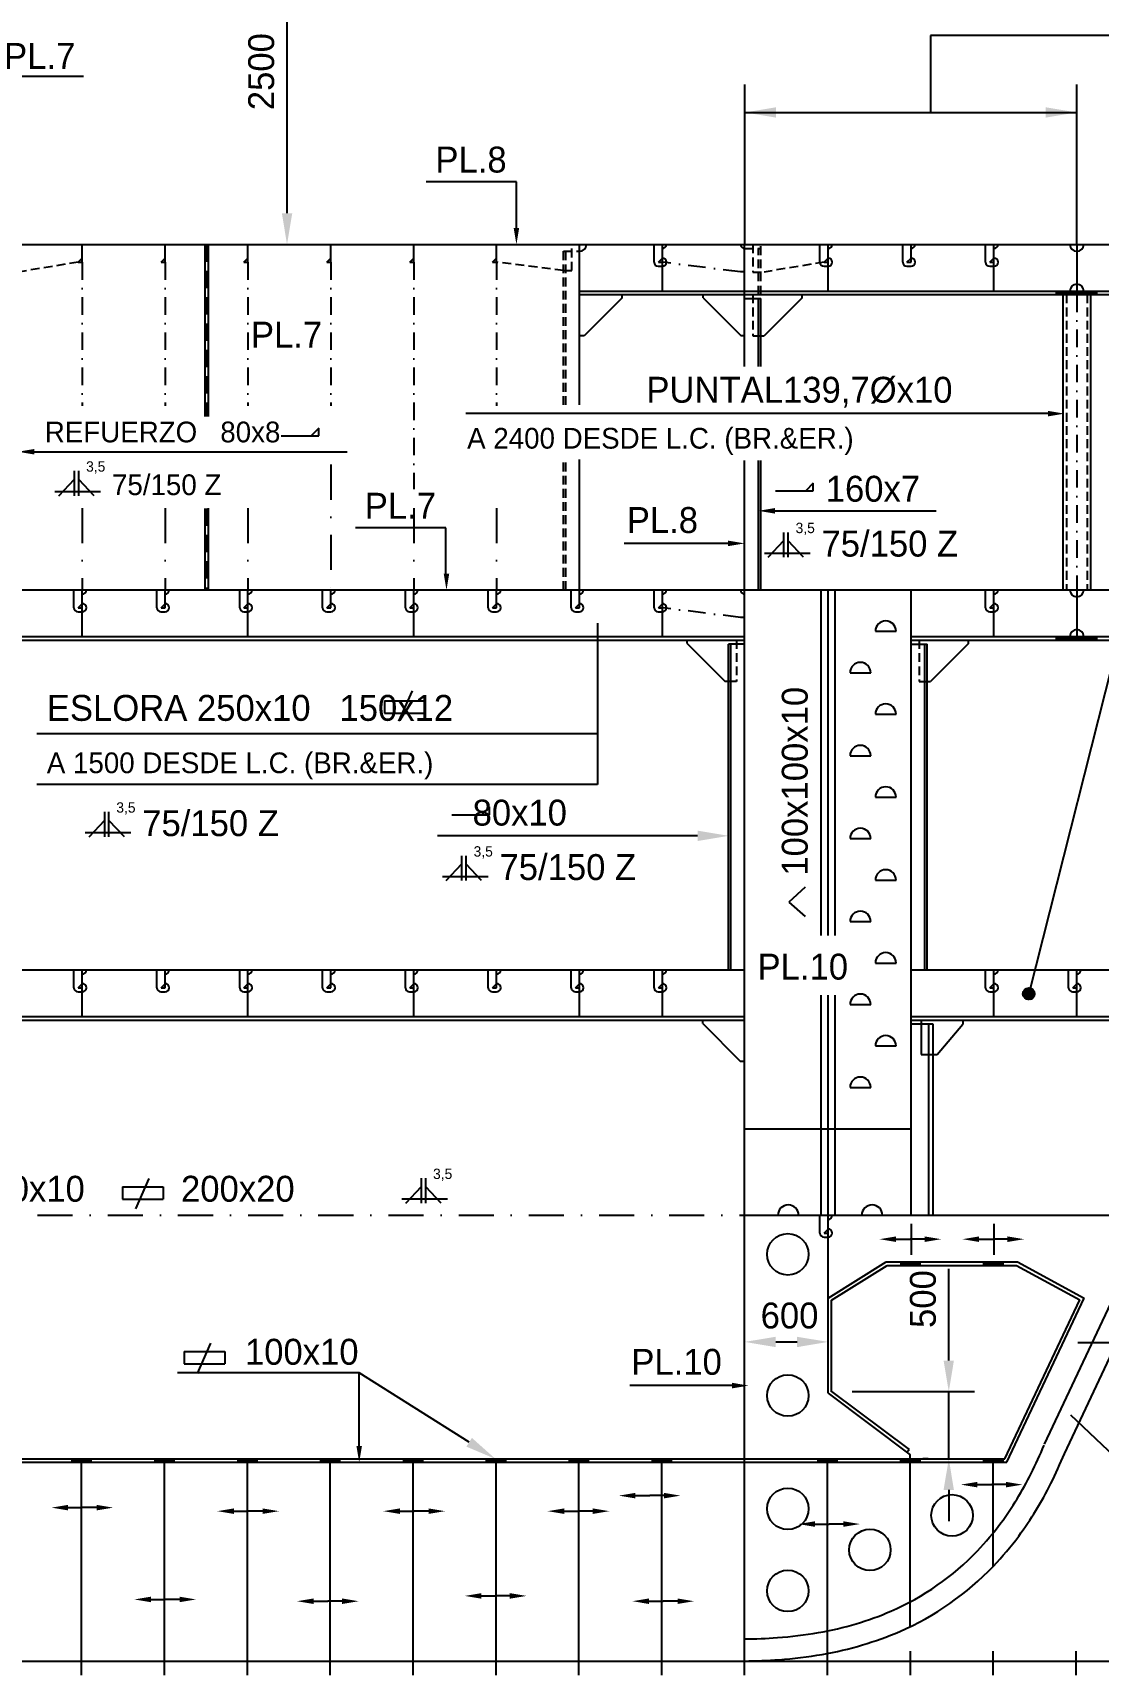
# Model space of a CAD drawing. Extents: x 14736 to 103911, y 8343 to 39843.
# Drawn here: x 68359 to 76071, y 19316 to 31199 of the extents above; entities that cross this region are included whole.
import ezdxf
from ezdxf.enums import TextEntityAlignment as Align

# ---------------------------------------------------------------- set-up
doc = ezdxf.new("R2010")
doc.units = 0
doc.header["$LTSCALE"] = 20
doc.header["$MEASUREMENT"] = 0
for name, pattern in [('RAYITAS2', [4.7625, 3.175, -1.5875]), ('TRAZO_Y_PUNTO', [25.4, 12.7, -6.35, 0, -6.35]), ('TRAZO_Y_PUNTO2', [12.7, 6.35, -3.175, 0, -3.175]), ('TRAZOS2', [9.525, 6.35, -3.175])]:
    doc.linetypes.add(name, pattern=pattern)
doc.layers.get('0').update_dxf_attribs({"linetype": 'CONTINUOUS'})
doc.layers.get('DEFPOINTS').update_dxf_attribs({"linetype": 'CONTINUOUS'})
doc.layers.add('BORDE', color=7, linetype='CONTINUOUS')
doc.layers.add('TRAZAS', color=7, linetype='CONTINUOUS')
doc.styles.get("Standard").update_dxf_attribs({"font": 'Gothic.TTF'})
doc.dimstyles.new('CN', dxfattribs={"dimscale": 75, "dimtxt": 2.5, "dimasz": 3, "dimexe": 2.5, "dimexo": 2, "dimgap": 0.018, "dimtad": 1, "dimdec": 4, "dimlfac": 75, "dimzin": 12, "dimdsep": 46, "dimtxsty": 'Standard', "dimcen": 0.018, "dimclrd": 1, "dimclre": 1, "dimclrt": 3, "dimadec": 0, "dimazin": 0, "dimtfac": 0.2, "dimtdec": 4, "dimtmove": 2, "dimatfit": 3, "dimfxl": 0, "dimtolj": 1, "dimtzin": 12, "dimarcsym": 0})

# ---------------------------------------------------------------- blocks, each defined once
blk = doc.blocks.new('*D2')
at = {"color": 1, "linetype": 'ByBlock'}
for p, q in [((67662, 32168), (70387, 32168)), ((70199, 29893), (70199, 31943)), ((68262, 29668), (70387, 29668))]:
    blk.add_line(p, q, dxfattribs=at)
for points in [[(70162, 31943), (70237, 31943), (70199, 32168)], [(70162, 29893), (70237, 29893), (70199, 29668)]]:
    blk.add_solid(points, dxfattribs=at)
at = {"layer": 'DEFPOINTS', "color": 0, "linetype": 'ByBlock'}
for p in [(67512, 32168), (70199, 32168), (68112, 29668)]:
    blk.add_point(p, dxfattribs=at)
at = {"color": 3, "linetype": 'ByBlock'}
blk.add_text('2500', height=187.5, rotation=90, dxfattribs=at).set_placement((70012, 30918), align=Align.MIDDLE_CENTER)
blk = doc.blocks.new('*D18')
at = {"color": 1, "linetype": 'ByBlock'}
for p, q in [((73512, 21877), (73512, 21914)), ((74116, 21877), (74116, 21914)), ((73737, 21727), (73891, 21727))]:
    blk.add_line(p, q, dxfattribs=at)
for points in [[(73737, 21764), (73737, 21689), (73512, 21727)], [(73891, 21764), (73891, 21689), (74116, 21727)]]:
    blk.add_solid(points, dxfattribs=at)
at = {"layer": 'DEFPOINTS', "color": 0, "linetype": 'ByBlock'}
for p in [(73512, 21727), (74116, 21727), (74116, 21727)]:
    blk.add_point(p, dxfattribs=at)
at = {"color": 3, "linetype": 'ByBlock'}
blk.add_text('600', height=187.5, dxfattribs=at).set_placement((73837, 21918), align=Align.MIDDLE_CENTER)
blk = doc.blocks.new('*D19')
at = {"color": 1, "linetype": 'ByBlock'}
for p, q in [((74990, 21817), (74990, 22255)), ((74990, 21592), (74990, 21817)), ((74291, 21367), (75177, 21367)), ((74990, 20881), (74990, 21367)), ((74840, 20881), (74802, 20881)), ((74990, 20656), (74990, 20431))]:
    blk.add_line(p, q, dxfattribs=at)
for points in [[(74952, 21592), (75027, 21592), (74990, 21367)], [(74952, 20656), (75027, 20656), (74990, 20881)]]:
    blk.add_solid(points, dxfattribs=at)
at = {"layer": 'DEFPOINTS', "color": 0, "linetype": 'ByBlock'}
for p in [(74141, 21367), (74990, 21367), (74990, 20881)]:
    blk.add_point(p, dxfattribs=at)
at = {"color": 3, "linetype": 'ByBlock'}
blk.add_text('500', height=187.5, rotation=90, dxfattribs=at).set_placement((74802, 22037), align=Align.MIDDLE_CENTER)
blk = doc.blocks.new('*X23')
at = {"color": 0}
for p, q in [((75527, 24241), (75574, 24288)), ((75527, 24245), (75570, 24288)), ((75527, 24250), (75565, 24288)), ((75528, 24237), (75578, 24287)), ((75528, 24255), (75560, 24287)), ((75529, 24233), (75582, 24286)), ((75530, 24230), (75585, 24285)), ((75530, 24261), (75554, 24285)), ((75531, 24227), (75588, 24284)), ((75533, 24224), (75591, 24282)), ((75535, 24221), (75594, 24280)), ((75535, 24272), (75543, 24280)), ((75537, 24219), (75596, 24278)), ((75539, 24217), (75599, 24276)), ((75541, 24214), (75601, 24274)), ((75543, 24212), (75603, 24272)), ((75546, 24210), (75605, 24269)), ((75549, 24209), (75606, 24266)), ((75552, 24207), (75608, 24263)), ((75555, 24206), (75609, 24260)), ((75559, 24205), (75610, 24256)), ((75562, 24204), (75611, 24253)), ((75566, 24204), (75611, 24249)), ((75571, 24204), (75611, 24244)), ((75576, 24204), (75611, 24239)), ((75582, 24206), (75609, 24233)), ((75590, 24209), (75606, 24226))]:
    blk.add_line(p, q, dxfattribs=at)

msp = doc.modelspace()

# ---------------------------------------------------------------- linework, layer by layer
at = {"color": 1}
for p, q in [((83006.9282307, 31180.5071779), (74856.7869556, 31180.5071779)), ((74856.7869556, 31180.5071779), (74856.7869556, 30622.8189823)), ((67926.2883868, 30886.226746), (68724.7780576, 30886.226746)), ((73514.3035539, 29668.0864731), (73514.3035539, 30826.1035265)), ((75916.4605231, 29668.0864731), (75916.4605231, 30826.1035265)), ((73514.3035539, 30622.8189823), (75916.4605231, 30622.8189823)), ((71859.7561699, 30121.9671615), (71206.6082586, 30121.9671615)), ((71859.7561699, 29786.9607643), (71859.7561699, 30121.9671615)), ((72856.4605231, 29539.6047845), (72856.4605231, 29668.0864731)), ((74056.4605231, 29539.6047845), (74056.4605231, 29668.0864731)), ((74656.4605231, 29539.6047845), (74656.4605231, 29668.0864731)), ((75256.4605231, 29539.6047845), (75256.4605231, 29668.0864731)), ((72886.4605231, 29509.6047845), (72916.4605231, 29509.6047845)), ((74086.4605231, 29509.6047845), (74116.4605231, 29509.6047845)), ((74686.4605231, 29509.6047845), (74716.4605231, 29509.6047845)), ((75286.4605231, 29509.6047845), (75316.4605231, 29509.6047845)), ((75816.4605231, 29305.5864731), (75816.4605231, 27168.0864731)), ((76016.4605231, 29305.5864731), (76016.4605231, 27168.0864731)), ((75707.1712705, 28443.5211719), (71494.4584252, 28443.5211719)), ((68370.2771886, 28167.6644125), (70634.3692051, 28167.6644125)), ((73730.7342722, 27740.1599412), (74898.0091434, 27740.1599412)), ((71348.3845664, 27617.1436622), (70695.2366551, 27617.1436622)), ((71348.3845664, 27282.137265), (71348.3845664, 27617.1436622)), ((73392.1284013, 27504.5406993), (72638.8892916, 27504.5406993)), ((68656.4605231, 27039.6047845), (68656.4605231, 27168.0864731)), ((69256.4605231, 27039.6047845), (69256.4605231, 27168.0864731)), ((69856.4605231, 27039.6047845), (69856.4605231, 27168.0864731)), ((70456.4605231, 27039.6047845), (70456.4605231, 27168.0864731)), ((71056.4605231, 27039.6047845), (71056.4605231, 27168.0864731)), ((71656.4605231, 27039.6047845), (71656.4605231, 27168.0864731)), ((72256.4605231, 27039.6047845), (72256.4605231, 27168.0864731)), ((72856.4605231, 27039.6047845), (72856.4605231, 27168.0864731)), ((75256.4605231, 27039.6047845), (75256.4605231, 27168.0864731)), ((68686.4605231, 27009.6047845), (68716.4605231, 27009.6047845)), ((69286.4605231, 27009.6047845), (69316.4605231, 27009.6047845)), ((69886.4605231, 27009.6047845), (69916.4605231, 27009.6047845)), ((70486.4605231, 27009.6047845), (70516.4605231, 27009.6047845)), ((71086.4605231, 27009.6047845), (71116.4605231, 27009.6047845)), ((71686.4605231, 27009.6047845), (71716.4605231, 27009.6047845)), ((72286.4605231, 27009.6047845), (72316.4605231, 27009.6047845)), ((72886.4605231, 27009.6047845), (72916.4605231, 27009.6047845)), ((75286.4605231, 27009.6047845), (75316.4605231, 27009.6047845)), ((76271.8956803, 27019.5994159), (75569.0545514, 24245.9889035)), ((72446.8434553, 26928.5401885), (72446.8434553, 25760.3502393)), ((72446.8434553, 26127.719294), (68386.7737769, 26127.719294)), ((72446.8434553, 25760.3502393), (68386.7737769, 25760.3502393)), ((73171.1284013, 25388.5183851), (71287.9949564, 25388.5183851)), ((68656.4605231, 24289.6047845), (68656.4605231, 24418.0864731)), ((69256.4605231, 24289.6047845), (69256.4605231, 24418.0864731)), ((69856.4605231, 24289.6047845), (69856.4605231, 24418.0864731)), ((70456.4605231, 24289.6047845), (70456.4605231, 24418.0864731)), ((71056.4605231, 24289.6047845), (71056.4605231, 24418.0864731)), ((71656.4605231, 24289.6047845), (71656.4605231, 24418.0864731)), ((72256.4605231, 24289.6047845), (72256.4605231, 24418.0864731)), ((72856.4605231, 24289.6047845), (72856.4605231, 24418.0864731)), ((75256.4605231, 24289.6047845), (75256.4605231, 24418.0864731)), ((75856.4605231, 24289.6047845), (75856.4605231, 24418.0864731)), ((68686.4605231, 24259.6047845), (68716.4605231, 24259.6047845)), ((69286.4605231, 24259.6047845), (69316.4605231, 24259.6047845)), ((69886.4605231, 24259.6047845), (69916.4605231, 24259.6047845)), ((70486.4605231, 24259.6047845), (70516.4605231, 24259.6047845)), ((71086.4605231, 24259.6047845), (71116.4605231, 24259.6047845)), ((71686.4605231, 24259.6047845), (71716.4605231, 24259.6047845)), ((72286.4605231, 24259.6047845), (72316.4605231, 24259.6047845)), ((72886.4605231, 24259.6047845), (72916.4605231, 24259.6047845)), ((75286.4605231, 24259.6047845), (75316.4605231, 24259.6047845)), ((75886.4605231, 24259.6047845), (75916.4605231, 24259.6047845)), ((74056.4605231, 22514.6047845), (74056.4605231, 22643.0864731)), ((74086.4605231, 22484.6047845), (74116.4605231, 22484.6047845)), ((74608.1454868, 22470.1401887), (74711.2970578, 22470.1401887)), ((74814.4486289, 22470.1401887), (74711.2970578, 22470.1401887)), ((75208.1454868, 22470.1401887), (75311.2970578, 22470.1401887)), ((75414.4486289, 22470.1401887), (75311.2970578, 22470.1401887)), ((75923.3624422, 21721.6676147), (79637.6354084, 21721.6676147)), ((70721.5772903, 21504.1137922), (69406.3213847, 21504.1137922)), ((70721.5772903, 21504.1137922), (70496.5772903, 21504.1137922)), ((70721.5772903, 20974.0570899), (70721.5772903, 21504.1137922)), ((71517.5262204, 21000.8337863), (70721.5772903, 21504.1137922)), ((73421.514601, 21410.826804), (72681.3646343, 21410.826804)), ((75870.8213352, 21200.0748532), (76323.6721399, 20770.523121)), ((75197.3494579, 20694.160886), (75300.501029, 20694.160886)), ((75403.6526, 20694.160886), (75300.501029, 20694.160886)), ((72721.3248929, 20614.7103682), (72824.4764639, 20614.7103682)), ((72927.628035, 20614.7103682), (72824.4764639, 20614.7103682)), ((68613.8006605, 20527.8173121), (68716.9522316, 20527.8173121)), ((68820.1038026, 20527.8173121), (68716.9522316, 20527.8173121)), ((69815.5250095, 20502.2649898), (69918.6765806, 20502.2649898)), ((70021.8281516, 20502.2649898), (69918.6765806, 20502.2649898)), ((71017.2497563, 20502.2649898), (71120.4013273, 20502.2649898)), ((71223.5528984, 20502.2649898), (71120.4013273, 20502.2649898)), ((72206.1897445, 20502.2649898), (72309.3413155, 20502.2649898)), ((72412.4928866, 20502.2649898), (72309.3413155, 20502.2649898)), ((74020.4805236, 20409.0402276), (74123.6320946, 20409.0402276)), ((74226.7836657, 20409.0402276), (74123.6320946, 20409.0402276)), ((69214.662835, 19863.4554803), (69317.8144061, 19863.4554803)), ((69420.9659771, 19863.4554803), (69317.8144061, 19863.4554803)), ((70390.8188601, 19850.6791982), (70493.9704312, 19850.6791982)), ((70597.1220022, 19850.6791982), (70493.9704312, 19850.6791982)), ((71605.32757, 19889.0078026), (71708.479141, 19889.0078026)), ((71811.6307121, 19889.0078026), (71708.479141, 19889.0078026)), ((72819.8366775, 19850.6791982), (72922.9882486, 19850.6791982)), ((73026.1398196, 19850.6791982), (72922.9882486, 19850.6791982))]:
    msp.add_line(p, q, dxfattribs=at)
at = {"color": 7}
for p, q in [((49311.2407593, 29668.0864731), (79412.1284013, 29668.0864731)), ((68716.4605231, 29539.6047845), (68716.4605231, 29668.0864731)), ((69316.4605231, 29539.6047845), (69316.4605231, 29668.0864731)), ((69916.4605231, 29539.6047845), (69916.4605231, 29668.0864731)), ((70516.4605231, 29539.6047845), (70516.4605231, 29668.0864731)), ((71116.4605231, 29539.6047845), (71116.4605231, 29668.0864731)), ((71716.4605231, 29539.6047845), (71716.4605231, 29668.0864731)), ((72316.4605231, 28506.0625533), (72316.4605231, 29668.0864731)), ((72916.4605231, 29330.5864731), (72916.4605231, 29668.0864731)), ((73512.1284013, 28784.0134348), (73512.1284013, 29668.0864731)), ((74116.4605231, 29330.5864731), (74116.4605231, 29668.0864731)), ((74716.4605231, 29539.6047845), (74716.4605231, 29668.0864731)), ((75316.4605231, 29330.5864731), (75316.4605231, 29668.0864731)), ((75916.4605231, 29668.0864731), (75916.4605231, 29318.5074869)), ((68687.2740563, 29539.6047845), (68716.4605231, 29567.3651569)), ((68687.2740563, 29539.6047845), (68716.4605231, 29539.6047845)), ((69287.2740563, 29539.6047845), (69316.4605231, 29567.3651569)), ((69287.2740563, 29539.6047845), (69316.4605231, 29539.6047845)), ((69887.2740563, 29539.6047845), (69916.4605231, 29567.3651569)), ((69887.2740563, 29539.6047845), (69916.4605231, 29539.6047845)), ((70487.2740563, 29539.6047845), (70516.4605231, 29567.3651569)), ((70487.2740563, 29539.6047845), (70516.4605231, 29539.6047845)), ((71087.2740563, 29539.6047845), (71116.4605231, 29567.3651569)), ((71087.2740563, 29539.6047845), (71116.4605231, 29539.6047845)), ((71687.2740563, 29539.6047845), (71716.4605231, 29567.3651569)), ((71687.2740563, 29539.6047845), (71716.4605231, 29539.6047845)), ((72887.2740563, 29539.6047845), (72916.4605231, 29567.3651569)), ((72887.2740563, 29539.6047845), (72916.4605231, 29539.6047845)), ((74087.2740563, 29539.6047845), (74116.4605231, 29567.3651569)), ((74087.2740563, 29539.6047845), (74116.4605231, 29539.6047845)), ((74687.2740563, 29539.6047845), (74716.4605231, 29567.3651569)), ((74687.2740563, 29539.6047845), (74716.4605231, 29539.6047845)), ((75287.2740563, 29539.6047845), (75316.4605231, 29567.3651569)), ((75287.2740563, 29539.6047845), (75316.4605231, 29539.6047845)), ((75762.4035466, 29318.5074869), (76067.2159803, 29318.5074869)), ((72316.4605231, 27168.0864731), (72316.4605231, 28110.7688587)), ((73512.1284013, 24418.0864731), (73512.1284013, 28104.9894597)), ((48912.1284013, 27168.0864731), (78775.3356529, 27168.0864731)), ((68716.4605231, 26830.5864731), (68716.4605231, 27168.0864731)), ((69316.4605231, 27039.6047845), (69316.4605231, 27168.0864731)), ((69916.4605231, 26830.5864731), (69916.4605231, 27168.0864731)), ((70516.4605231, 27039.6047845), (70516.4605231, 27168.0864731)), ((71116.4605231, 26830.5864731), (71116.4605231, 27168.0864731)), ((71716.4605231, 27039.6047845), (71716.4605231, 27168.0864731)), ((72316.4605231, 27039.6047845), (72316.4605231, 27168.0864731)), ((72916.4605231, 26830.5864731), (72916.4605231, 27168.0864731)), ((74716.4605231, 22643.0864731), (74716.4605231, 27168.0864731)), ((75316.4605231, 26830.5864731), (75316.4605231, 27168.0864731)), ((75916.4605231, 27168.0864731), (75916.4605231, 26818.5074869)), ((68687.2740563, 27039.6047845), (68716.4605231, 27067.3651569)), ((68687.2740563, 27039.6047845), (68716.4605231, 27039.6047845)), ((69287.2740563, 27039.6047845), (69316.4605231, 27067.3651569)), ((69287.2740563, 27039.6047845), (69316.4605231, 27039.6047845)), ((69887.2740563, 27039.6047845), (69916.4605231, 27067.3651569)), ((69887.2740563, 27039.6047845), (69916.4605231, 27039.6047845)), ((70487.2740563, 27039.6047845), (70516.4605231, 27067.3651569)), ((70487.2740563, 27039.6047845), (70516.4605231, 27039.6047845)), ((71087.2740563, 27039.6047845), (71116.4605231, 27067.3651569)), ((71087.2740563, 27039.6047845), (71116.4605231, 27039.6047845)), ((71687.2740563, 27039.6047845), (71716.4605231, 27067.3651569)), ((71687.2740563, 27039.6047845), (71716.4605231, 27039.6047845)), ((72287.2740563, 27039.6047845), (72316.4605231, 27067.3651569)), ((72287.2740563, 27039.6047845), (72316.4605231, 27039.6047845)), ((72887.2740563, 27039.6047845), (72916.4605231, 27067.3651569)), ((72887.2740563, 27039.6047845), (72916.4605231, 27039.6047845)), ((75287.2740563, 27039.6047845), (75316.4605231, 27067.3651569)), ((75287.2740563, 27039.6047845), (75316.4605231, 27039.6047845)), ((75762.4035466, 26818.5074869), (76067.2159803, 26818.5074869)), ((73512.1284013, 19418.0870998), (73512.1284013, 24973.9199406)), ((47712.1284013, 24418.0864731), (73512.1284013, 24418.0864731)), ((68716.4605231, 24080.5864731), (68716.4605231, 24418.0864731)), ((69316.4605231, 24289.6047845), (69316.4605231, 24418.0864731)), ((69916.4605231, 24080.5864731), (69916.4605231, 24418.0864731)), ((70516.4605231, 24289.6047845), (70516.4605231, 24418.0864731)), ((71116.4605231, 24080.5864731), (71116.4605231, 24418.0864731)), ((71716.4605231, 24289.6047845), (71716.4605231, 24418.0864731)), ((72316.4605231, 24080.5864731), (72316.4605231, 24418.0864731)), ((72916.4605231, 24080.5864731), (72916.4605231, 24418.0864731)), ((74716.4605231, 24418.0864731), (77478.1658415, 24418.0864731)), ((75316.4605231, 24080.5864731), (75316.4605231, 24418.0864731)), ((75916.4605231, 24080.5864731), (75916.4605231, 24418.0864731)), ((68687.2740563, 24289.6047845), (68716.4605231, 24317.3651569)), ((68687.2740563, 24289.6047845), (68716.4605231, 24289.6047845)), ((69287.2740563, 24289.6047845), (69316.4605231, 24317.3651569)), ((69287.2740563, 24289.6047845), (69316.4605231, 24289.6047845)), ((69887.2740563, 24289.6047845), (69916.4605231, 24317.3651569)), ((69887.2740563, 24289.6047845), (69916.4605231, 24289.6047845)), ((70487.2740563, 24289.6047845), (70516.4605231, 24317.3651569)), ((70487.2740563, 24289.6047845), (70516.4605231, 24289.6047845)), ((71087.2740563, 24289.6047845), (71116.4605231, 24317.3651569)), ((71087.2740563, 24289.6047845), (71116.4605231, 24289.6047845)), ((71687.2740563, 24289.6047845), (71716.4605231, 24317.3651569)), ((71687.2740563, 24289.6047845), (71716.4605231, 24289.6047845)), ((72287.2740563, 24289.6047845), (72316.4605231, 24317.3651569)), ((72287.2740563, 24289.6047845), (72316.4605231, 24289.6047845)), ((72887.2740563, 24289.6047845), (72916.4605231, 24317.3651569)), ((72887.2740563, 24289.6047845), (72916.4605231, 24289.6047845)), ((75287.2740563, 24289.6047845), (75316.4605231, 24317.3651569)), ((75287.2740563, 24289.6047845), (75316.4605231, 24289.6047845)), ((75887.2740563, 24289.6047845), (75916.4605231, 24317.3651569)), ((75887.2740563, 24289.6047845), (75916.4605231, 24289.6047845)), ((73512.1284013, 23268.4636385), (74716.4605231, 23268.4636385)), ((74116.4605231, 22043.0864731), (74116.4605231, 22643.0864731)), ((74716.4605231, 22580.7005779), (74716.4605231, 22356.5830557)), ((75316.4605231, 22580.7005779), (75316.4605231, 22356.5830557)), ((74087.2740563, 22514.6047845), (74116.4605231, 22542.3651569)), ((74087.2740563, 22514.6047845), (74116.4605231, 22514.6047845)), ((74637.1284013, 22293.5074869), (74787.1284013, 22293.5074869)), ((75237.1284013, 22293.5074869), (75387.1284013, 22293.5074869)), ((68712.1284013, 19468.0864731), (68712.1284013, 20868.0870998)), ((69312.1284013, 19468.0864731), (69312.1284013, 20868.0870998)), ((69912.1284013, 19468.0864731), (69912.1284013, 20868.0870998)), ((70512.1284013, 19468.0864731), (70512.1284013, 20868.0870998)), ((71112.1284013, 19468.0864731), (71112.1284013, 20868.0870998)), ((71712.1284013, 19468.0864731), (71712.1284013, 20868.0870998)), ((72312.1284013, 19468.0864731), (72312.1284013, 20868.0870998)), ((72912.1284013, 19468.0864731), (72912.1284013, 20868.0870998)), ((74037.5210733, 20868.0870998), (74187.5210733, 20868.0870998)), ((74112.5210733, 19474.8741503), (74112.5210733, 20868.0870998)), ((74636.2984013, 20868.0870998), (74786.2984013, 20868.0870998)), ((74711.2984013, 19667.7890142), (74711.2984013, 20868.0870998)), ((75237.1284013, 20868.0870998), (75387.1284013, 20868.0870998)), ((75312.1284013, 20104.7370998), (75312.1284013, 20868.0870998)), ((41877.009836, 19418.0864731), (73512.1284013, 19418.0864731))]:
    msp.add_line(p, q, dxfattribs=at)
at = {"color": 6, "linetype": 'Continuous'}
for p, q in [((69603.9605231, 29668.0864731), (69603.9605231, 28421.9920363)), ((69628.9605231, 29668.0864731), (69628.9605231, 28421.9920363)), ((72316.4605231, 29330.5864731), (78366.4605231, 29330.5864731)), ((72316.4605231, 29305.5864731), (78361.895738, 29305.5864731)), ((73512.1284013, 29275.5864731), (73628.1284013, 29275.5864731)), ((69603.9605231, 27757.648606), (69603.9605231, 27168.0864731)), ((69628.9605231, 27758.3624539), (69628.9605231, 27168.0864731)), ((68112.1284013, 26830.5864731), (73512.1284013, 26830.5864731)), ((68112.1284013, 26805.5864731), (73512.1284013, 26805.5864731)), ((73512.1284013, 26775.5864731), (73396.1284013, 26775.5864731)), ((74716.4605231, 26830.5864731), (77780.4581371, 26830.5864731)), ((74716.4605231, 26805.5864731), (77773.7555261, 26805.5864731)), ((74716.4605231, 26775.3575722), (74832.4605231, 26775.3575722)), ((68112.1284013, 24080.5864731), (73512.1284013, 24080.5864731)), ((68112.1284013, 24055.5864731), (73512.1284013, 24055.5864731)), ((74716.4605231, 24080.5864731), (76416.4605231, 24080.5864731)), ((74716.4605231, 24055.5864731), (76406.7630712, 24055.5864731)), ((74537.1284013, 22305.5864731), (75487.1284013, 22305.5864731)), ((74544.2886505, 22280.5864731), (75480.7827131, 22280.5864731))]:
    msp.add_line(p, q, dxfattribs=at)
at = {"color": 7, "linetype": 'TRAZOS2'}
for p, q in [((69616.4605231, 29668.0864731), (69616.4605231, 28421.9920363)), ((69616.4605231, 27758.00553), (69616.4605231, 27168.0864731))]:
    msp.add_line(p, q, dxfattribs=at)
at = {"color": 6, "linetype": 'RAYITAS2'}
for p, q in [((72200.4605231, 29618.125824), (72316.4605231, 29618.125824)), ((72200.4605231, 28506.8511661), (72200.4605231, 29618.125824)), ((72216.4605231, 28506.7423919), (72216.4605231, 29618.125824)), ((72260.1551835, 29479.0492381), (72260.1551835, 29668.0864731)), ((73512.1284013, 29638.0864731), (73628.1284013, 29638.0864731)), ((73570.9376409, 29668.0864731), (73570.9376409, 29468.0864731)), ((73612.1284013, 29305.5864731), (73612.1284013, 29638.0864731)), ((73628.1284013, 29305.5864731), (73628.1284013, 29668.0864731)), ((68688.1616983, 29539.6047845), (68252.4514986, 29468.0864731)), ((72200.4605231, 29479.0492381), (71716.4605231, 29539.6047845)), ((72200.4605231, 29479.0492381), (72260.1551835, 29479.0492381)), ((74088.1616983, 29539.6047845), (73652.4514986, 29468.0864731)), ((73570.9376409, 29468.0864731), (73652.4514986, 29468.0864731)), ((73571.3934581, 29305.5864731), (73571.3934581, 29005.4730984)), ((75841.4605231, 29305.5864731), (75841.4605231, 27168.0864731)), ((75991.4605231, 29305.5864731), (75991.4605231, 27168.0864731)), ((72200.4605231, 27168.0864731), (72200.4605231, 28112.9982073)), ((72216.4605231, 27168.0864731), (72216.4605231, 28112.6907109)), ((73452.8633445, 26805.5864731), (73452.8633445, 26505.4730984)), ((74775.7255799, 26805.3575722), (74775.7255799, 26505.2441974))]:
    msp.add_line(p, q, dxfattribs=at)
at = {"color": 1, "linetype": 'TRAZO_Y_PUNTO2'}
for p, q in [((68716.4605231, 29539.6047845), (68716.4605231, 28499.2114362)), ((69316.4605231, 29539.6047845), (69316.4605231, 28499.2114362)), ((69916.4605231, 29539.6047845), (69916.4605231, 28499.2114362)), ((70516.4605231, 29539.6047845), (70516.4605231, 28499.2114362)), ((71116.4605231, 29539.6047845), (71116.4605231, 27896.1222201)), ((71716.4605231, 29539.6047845), (71716.4605231, 28499.2114362))]:
    msp.add_line(p, q, dxfattribs=at)
at = {"color": 6}
for p, q in [((72260.1551835, 29479.0492381), (72260.1551835, 29479.0492381)), ((72624.7083699, 29280.4730984), (72349.7083699, 29005.4730984)), ((73211.6702227, 29280.8721344), (73211.6702227, 29305.8721344)), ((73211.6702227, 29280.8721344), (73486.6702227, 29005.8721344)), ((73612.1284013, 28784.0134348), (73612.1284013, 29275.5864731)), ((73628.1284013, 28784.0134348), (73628.1284013, 29275.5864731)), ((73928.1284013, 29280.4730984), (73653.1284013, 29005.4730984)), ((73928.1284013, 29280.4730984), (73928.1284013, 29305.4730984)), ((73612.1284013, 27168.0864731), (73612.1284013, 28104.9894597)), ((73628.1284013, 27168.0864731), (73628.1284013, 28104.9894597)), ((68546.9717807, 27849.9511647), (68660.7082256, 27970.4940114)), ((68660.7082256, 27849.9511647), (68660.7082256, 28028.74904)), ((68691.5292048, 27849.9511647), (68691.5292048, 28028.74904)), ((68802.8907926, 27849.9511647), (68691.5292048, 27967.9770342)), ((68518.4768003, 27879.5216444), (68849.1647013, 27879.5216444)), ((73796.8401639, 27405.0669542), (73796.8401639, 27583.8648294)), ((73827.6611431, 27405.0669542), (73827.6611431, 27583.8648294)), ((73683.103719, 27405.0669542), (73796.8401639, 27525.6098008)), ((73939.0227309, 27405.0669542), (73827.6611431, 27523.0928236)), ((73654.6087386, 27434.6374339), (73985.2966396, 27434.6374339)), ((74066.4605231, 24666.5719787), (74066.4605231, 27168.0864731)), ((74116.4605231, 24666.5719787), (74116.4605231, 27168.0864731)), ((74166.4605231, 24666.5719787), (74166.4605231, 27168.0864731)), ((73096.1284013, 26780.4730984), (73096.1284013, 26805.4730984)), ((73096.1284013, 26780.4730984), (73371.1284013, 26505.4730984)), ((73396.1284013, 24418.0864731), (73396.1284013, 26775.5864731)), ((73412.1284013, 24418.0864731), (73412.1284013, 26775.5864731)), ((74816.4605231, 24417.8575722), (74816.4605231, 26775.3575722)), ((74832.4605231, 24417.8575722), (74832.4605231, 26775.3575722)), ((75132.4605231, 26780.2441974), (74857.4605231, 26505.2441974)), ((75132.4605231, 26780.2441974), (75132.4605231, 26805.2441974)), ((68879.4376294, 25382.4677495), (68879.4376294, 25561.2656248)), ((68910.2586086, 25382.4677495), (68910.2586086, 25561.2656248)), ((68765.7011845, 25382.4677495), (68879.4376294, 25503.0105961)), ((69021.6201964, 25382.4677495), (68910.2586086, 25500.493619)), ((68737.2062041, 25412.0382292), (69067.8941051, 25412.0382292)), ((71465.7296274, 25064.768501), (71465.7296274, 25243.5663763)), ((71496.5506066, 25064.768501), (71496.5506066, 25243.5663763)), ((71323.498202, 25094.3389807), (71654.186103, 25094.3389807)), ((71351.9931824, 25064.768501), (71465.7296274, 25185.3113476)), ((71607.9121944, 25064.768501), (71496.5506066, 25182.7943704)), ((73396.1284013, 24418.0864731), (73396.1284013, 24973.9199406)), ((73412.1284013, 24418.0864731), (73412.1284013, 24973.9199406)), ((74066.4605231, 22643.0864731), (74066.4605231, 24235.9929993)), ((74116.4605231, 22643.0864731), (74116.4605231, 24235.9929993)), ((74166.4605231, 22643.0864731), (74166.4605231, 24235.9929993)), ((73208.1284013, 24030.4730984), (73208.1284013, 24055.4730984)), ((73208.1284013, 24030.4730984), (73483.1284013, 23755.4730984)), ((74876.4605231, 24026.2053624), (74716.4605231, 24026.2053624)), ((74789.4693824, 24056.2053624), (74789.4693824, 23806.3572204)), ((74846.4605231, 22643.7053624), (74846.4605231, 24026.2053624)), ((74876.4605231, 22643.7053624), (74876.4605231, 24026.2053624)), ((74906.4605231, 23806.3572204), (75091.0943975, 24026.2053624)), ((75091.0943975, 24056.2053624), (75091.0943975, 24026.2053624)), ((74789.4693824, 23806.3572204), (74906.4605231, 23806.3572204)), ((71058.6418878, 22731.817205), (71172.3783327, 22852.3600517)), ((71172.3783327, 22731.817205), (71172.3783327, 22910.6150803)), ((71203.1993119, 22731.817205), (71203.1993119, 22910.6150803)), ((71314.5608997, 22731.817205), (71203.1993119, 22849.8430745)), ((71030.1469074, 22761.3876847), (71360.8348083, 22761.3876847)), ((74116.4605231, 22043.0864731), (74537.1284013, 22305.5864731)), ((74141.4605231, 22029.2186152), (74544.2886505, 22280.5864731)), ((75480.7827131, 22280.5864731), (75938.2058821, 22032.3818613)), ((75487.1284013, 22305.5864731), (75970.896938, 22043.0864731)), ((74116.4605231, 21355.5870998), (74116.4605231, 22043.0864731)), ((74141.4605231, 21366.6083596), (74141.4605231, 22029.2186152)), ((74116.4605231, 21355.5870998), (74711.2984013, 20910.5870998)), ((74141.4605231, 21368.1060929), (74701.8662353, 20948.8648994)), ((68112.1284013, 20880.5870998), (73512.1284013, 20880.5870998)), ((68112.1284013, 20855.5870998), (73512.1284013, 20855.5870998)), ((73512.1284013, 20880.5870998), (75394.9042931, 20880.5870998)), ((73512.1284013, 20855.5870998), (75410.7534836, 20855.5870998)), ((73512.1284013, 19418.0864731), (79487.0892554, 19418.0864731))]:
    msp.add_line(p, q, dxfattribs=at)
at = {"color": 6, "linetype": 'TRAZO_Y_PUNTO2'}
for p, q in [((73481.5847954, 29468.8993938), (72916.4605231, 29539.6047845)), ((73418.5014318, 29468.8993938), (73418.5014318, 29468.8993938)), ((73512.1284013, 29468.8993938), (73481.5847954, 29468.8993938)), ((75916.4605231, 29305.5864731), (75916.4605231, 27168.0864731)), ((73481.5847954, 26968.8993938), (72916.4605231, 27039.6047845)), ((73418.5014318, 26968.8993938), (73418.5014318, 26968.8993938)), ((73512.1284013, 26968.8993938), (73481.5847954, 26968.8993938))]:
    msp.add_line(p, q, dxfattribs=at)
at = {"color": 3}
for p, q in [((72624.7083699, 29280.4730984), (72624.7083699, 29305.5864731)), ((72349.7083699, 29005.4730984), (72316.4605231, 29005.4730984)), ((74458.1265231, 26868.4636385), (74608.1265231, 26868.4636385)), ((74274.7935231, 26568.4636385), (74424.7935231, 26568.4636385)), ((71103.873016, 26437.6792959), (71006.5137108, 26218.0646134)), ((71103.873016, 26437.6792959), (71006.5137108, 26218.0646134)), ((70903.5907293, 26365.4011156), (70903.5907293, 26276.4431044)), ((70903.5907293, 26365.4011156), (70903.5907293, 26276.4431044)), ((70903.5907293, 26365.4011156), (71198.4508184, 26365.4011156)), ((70903.5907293, 26365.4011156), (71198.4508184, 26365.4011156)), ((70903.5907293, 26276.4431044), (71198.4508184, 26276.4431044)), ((70903.5907293, 26276.4431044), (71198.4508184, 26276.4431044)), ((71198.4508184, 26365.4011156), (71198.4508184, 26276.4431044)), ((71198.4508184, 26365.4011156), (71198.4508184, 26276.4431044)), ((74458.1265231, 26268.4636385), (74608.1265231, 26268.4636385)), ((74274.7935231, 25968.4636385), (74424.7935231, 25968.4636385)), ((74458.1265231, 25668.4636385), (74608.1265231, 25668.4636385)), ((74274.7935231, 25368.4636385), (74424.7935231, 25368.4636385)), ((74458.1265231, 25068.4636385), (74608.1265231, 25068.4636385)), ((74274.7935231, 24768.4636385), (74424.7935231, 24768.4636385)), ((74458.1265231, 24468.4636385), (74608.1265231, 24468.4636385)), ((74274.7935231, 24168.4636385), (74424.7935231, 24168.4636385)), ((74458.1265231, 23868.4636385), (74608.1265231, 23868.4636385)), ((74274.7935231, 23568.4636385), (74424.7935231, 23568.4636385)), ((69006.9983868, 22848.5159457), (69006.9983868, 22759.5579346)), ((69006.9983868, 22848.5159457), (69006.9983868, 22759.5579346)), ((69006.9983868, 22848.5159457), (69301.8584759, 22848.5159457)), ((69006.9983868, 22848.5159457), (69301.8584759, 22848.5159457)), ((69198.6263423, 22908.9222367), (69101.2670371, 22689.3075542)), ((69301.8584759, 22848.5159457), (69301.8584759, 22759.5579346)), ((69301.8584759, 22848.5159457), (69301.8584759, 22759.5579346)), ((69006.9983868, 22759.5579346), (69301.8584759, 22759.5579346)), ((69006.9983868, 22759.5579346), (69301.8584759, 22759.5579346)), ((69454.3723865, 21657.5079367), (69749.2324757, 21657.5079367)), ((69454.3723865, 21657.5079367), (69749.2324757, 21657.5079367)), ((69454.3723865, 21657.5079367), (69454.3723865, 21568.5499256)), ((69454.3723865, 21657.5079367), (69454.3723865, 21568.5499256)), ((69646.0003421, 21717.9142277), (69548.6410368, 21498.2995452)), ((69749.2324757, 21657.5079367), (69749.2324757, 21568.5499256)), ((69749.2324757, 21657.5079367), (69749.2324757, 21568.5499256)), ((69454.3723865, 21568.5499256), (69749.2324757, 21568.5499256)), ((69454.3723865, 21568.5499256), (69749.2324757, 21568.5499256)), ((74686.6799782, 20929.0042159), (74701.8662353, 20948.8648994)), ((74711.2984013, 20880.5870998), (74711.2984013, 20910.5870998))]:
    msp.add_line(p, q, dxfattribs=at)
at = {"color": 6, "linetype": 'TRAZO_Y_PUNTO'}
for p, q in [((73511.6702227, 29005.8721344), (73486.6702227, 29005.8721344)), ((73571.3934581, 29005.4730984), (73653.1284013, 29005.4730984)), ((73452.8633445, 26505.4730984), (73371.1284013, 26505.4730984)), ((74775.7255799, 26505.2441974), (74857.4605231, 26505.2441974)), ((73508.1284013, 23755.4730984), (73483.1284013, 23755.4730984))]:
    msp.add_line(p, q, dxfattribs=at)
at = {"color": 2}
for p, q in [((70155.9940431, 28283.3623221), (70428.3776589, 28283.3623221)), ((70428.3776589, 28339.5304707), (70374.6492053, 28283.3623221)), ((70428.3776589, 28283.3623221), (70428.3776589, 28339.5304707)), ((74008.1530455, 27941.0243022), (73954.4245919, 27884.8561537)), ((74008.1530455, 27884.8561537), (74008.1530455, 27941.0243022)), ((73735.7694297, 27884.8561537), (74008.1530455, 27884.8561537)), ((71664.1006374, 25597.4012549), (71610.3721838, 25541.2331064)), ((71664.1006374, 25541.2331064), (71664.1006374, 25597.4012549)), ((71391.7170216, 25541.2331064), (71664.1006374, 25541.2331064)), ((73950.385446, 25017.8754635), (73832.9799214, 24909.0261749)), ((73832.9799214, 24909.0261749), (73950.385446, 24805.8311464))]:
    msp.add_line(p, q, dxfattribs=at)
at = {"color": 1, "linetype": 'TRAZO_Y_PUNTO'}
for p, q in [((70516.4605231, 28074.5874078), (70516.4605231, 27168.0864731)), ((68716.4605231, 27760.734539), (68716.4605231, 27168.0864731)), ((69316.4605231, 27760.734539), (69316.4605231, 27168.0864731)), ((69916.4605231, 27760.734539), (69916.4605231, 27168.0864731)), ((71116.4605231, 27760.734539), (71116.4605231, 27168.0864731)), ((71716.4605231, 27760.734539), (71716.4605231, 27168.0864731))]:
    msp.add_line(p, q, dxfattribs=at)
at = {"color": 7, "linetype": 'TRAZO_Y_PUNTO'}
msp.add_line((63312.1284013, 22643.0864731), (73512.1284013, 22643.0864731), dxfattribs=at)
at = {"color": 7, "linetype": 'Continuous'}
for p, q in [((73512.1284013, 22643.0864731), (75316.4605231, 22643.0864731)), ((75316.4605231, 22643.0864731), (76640.9006057, 22643.0864731)), ((75316.4605231, 22643.0864731), (75916.4605231, 22643.0864731))]:
    msp.add_line(p, q, dxfattribs=at)
at = {"color": 1}
for centre, radius in [((75569.0545514, 24245.9889035), 42.2932974), ((73824.6160121, 22360.6222204), 150), ((73824.6160121, 21338.9401621), 150), ((73824.6160121, 20519.2187208), 150), ((75013.3724022, 20471.6988847), 150), ((74418.9942071, 20222.2184318), 150), ((73824.6160121, 19925.2178143), 150)]:
    msp.add_circle(centre, radius, dxfattribs=at)
at = {"color": 6}
for centre, radius, start, end in [((72316.4605231, 29668.0864731), 50, 270, 360), ((73512.1284013, 29668.0864731), 30, 180, 270), ((73512.1284013, 27168.0864731), 30, 180, 270)]:
    msp.add_arc(centre, radius, start, end, dxfattribs=at)
at = {"color": 1}
for centre, radius, start, end in [((72916.4605231, 29668.0864731), 30, 270, 0), ((74116.4605231, 29668.0864731), 30, 270, 0), ((74716.4605231, 29668.0864731), 30, 270, 0), ((75316.4605231, 29668.0864731), 30, 270, 0), ((72886.4605231, 29539.6047845), 30, 180, 270), ((72916.4605231, 29539.6047845), 30, 270, 90), ((74086.4605231, 29539.6047845), 30, 180, 270), ((74116.4605231, 29539.6047845), 30, 270, 90), ((74686.4605231, 29539.6047845), 30, 180, 270), ((74716.4605231, 29539.6047845), 30, 270, 90), ((75286.4605231, 29539.6047845), 30, 180, 270), ((75316.4605231, 29539.6047845), 30, 270, 90), ((68716.4605231, 27168.0864731), 30, 270, 0), ((69316.4605231, 27168.0864731), 30, 270, 0), ((69916.4605231, 27168.0864731), 30, 270, 0), ((70516.4605231, 27168.0864731), 30, 270, 0), ((71116.4605231, 27168.0864731), 30, 270, 0), ((71716.4605231, 27168.0864731), 30, 270, 0), ((72316.4605231, 27168.0864731), 30, 270, 0), ((72916.4605231, 27168.0864731), 30, 270, 0), ((75316.4605231, 27168.0864731), 30, 270, 0), ((68686.4605231, 27039.6047845), 30, 180, 270), ((68716.4605231, 27039.6047845), 30, 270, 90), ((69286.4605231, 27039.6047845), 30, 180, 270), ((69316.4605231, 27039.6047845), 30, 270, 90), ((69886.4605231, 27039.6047845), 30, 180, 270), ((69916.4605231, 27039.6047845), 30, 270, 90), ((70486.4605231, 27039.6047845), 30, 180, 270), ((70516.4605231, 27039.6047845), 30, 270, 90), ((71086.4605231, 27039.6047845), 30, 180, 270), ((71116.4605231, 27039.6047845), 30, 270, 90), ((71686.4605231, 27039.6047845), 30, 180, 270), ((71716.4605231, 27039.6047845), 30, 270, 90), ((72286.4605231, 27039.6047845), 30, 180, 270), ((72316.4605231, 27039.6047845), 30, 270, 90), ((72886.4605231, 27039.6047845), 30, 180, 270), ((72916.4605231, 27039.6047845), 30, 270, 90), ((75286.4605231, 27039.6047845), 30, 180, 270), ((75316.4605231, 27039.6047845), 30, 270, 90), ((68716.4605231, 24418.0864731), 30, 270, 0), ((69316.4605231, 24418.0864731), 30, 270, 0), ((69916.4605231, 24418.0864731), 30, 270, 0), ((70516.4605231, 24418.0864731), 30, 270, 0), ((71116.4605231, 24418.0864731), 30, 270, 0), ((71716.4605231, 24418.0864731), 30, 270, 0), ((72316.4605231, 24418.0864731), 30, 270, 0), ((72916.4605231, 24418.0864731), 30, 270, 0), ((75316.4605231, 24418.0864731), 30, 270, 0), ((75916.4605231, 24418.0864731), 30, 270, 0), ((68686.4605231, 24289.6047845), 30, 180, 270), ((68716.4605231, 24289.6047845), 30, 270, 90), ((69286.4605231, 24289.6047845), 30, 180, 270), ((69316.4605231, 24289.6047845), 30, 270, 90), ((69886.4605231, 24289.6047845), 30, 180, 270), ((69916.4605231, 24289.6047845), 30, 270, 90), ((70486.4605231, 24289.6047845), 30, 180, 270), ((70516.4605231, 24289.6047845), 30, 270, 90), ((71086.4605231, 24289.6047845), 30, 180, 270), ((71116.4605231, 24289.6047845), 30, 270, 90), ((71686.4605231, 24289.6047845), 30, 180, 270), ((71716.4605231, 24289.6047845), 30, 270, 90), ((72286.4605231, 24289.6047845), 30, 180, 270), ((72316.4605231, 24289.6047845), 30, 270, 90), ((72886.4605231, 24289.6047845), 30, 180, 270), ((72916.4605231, 24289.6047845), 30, 270, 90), ((75286.4605231, 24289.6047845), 30, 180, 270), ((75316.4605231, 24289.6047845), 30, 270, 90), ((75886.4605231, 24289.6047845), 30, 180, 270), ((75916.4605231, 24289.6047845), 30, 270, 90), ((73827.6487975, 22643.0864731), 75, 0, 180), ((74434.718237, 22643.0864731), 75, 0, 180), ((74116.4605231, 22643.0864731), 30, 270, 0), ((74086.4605231, 22514.6047845), 30, 180, 270), ((74116.4605231, 22514.6047845), 30, 270, 90)]:
    msp.add_arc(centre, radius, start, end, dxfattribs=at)
at = {"color": 3}
for centre, radius, start, end in [((75916.4605231, 29668.0864731), 50, 180, 0), ((75916.4605231, 29330.5864731), 50, 0, 180), ((75916.4605231, 27168.0864731), 50, 180, 0), ((74533.1265231, 26868.4636385), 75, 0, 180), ((75916.4605231, 26830.5864731), 50, 0, 180), ((74349.7935231, 26568.4636385), 75, 0, 180), ((74533.1265231, 26268.4636385), 75, 0, 180), ((74349.7935231, 25968.4636385), 75, 0, 180), ((74533.1265231, 25668.4636385), 75, 0, 180), ((74349.7935231, 25368.4636385), 75, 0, 180), ((74533.1265231, 25068.4636385), 75, 0, 180), ((74349.7935231, 24768.4636385), 75, 0, 180), ((74533.1265231, 24468.4636385), 75, 0, 180), ((74349.7935231, 24168.4636385), 75, 0, 180), ((74533.1265231, 23868.4636385), 75, 0, 180), ((74349.7935231, 23568.4636385), 75, 0, 180)]:
    msp.add_arc(centre, radius, start, end, dxfattribs=at)
at = {"color": 1}
for points in [[(73739.3035539, 30585.3189823), (73739.3035539, 30660.3189823), (73514.3035539, 30622.8189823)], [(75691.4605231, 30660.3189823), (75691.4605231, 30585.3189823), (75916.4605231, 30622.8189823)], [(71879.7561699, 29786.9607643), (71839.7561699, 29786.9607643), (71859.7561699, 29666.9607643)], [(75707.1712705, 28463.5211719), (75707.1712705, 28423.5211719), (75827.1712705, 28443.5211719)], [(68370.2771886, 28147.6644125), (68370.2771886, 28187.6644125), (68250.2771886, 28167.6644125)], [(73730.7342722, 27720.1599412), (73730.7342722, 27760.1599412), (73610.7342722, 27740.1599412)], [(73392.1284013, 27524.5406993), (73392.1284013, 27484.5406993), (73512.1284013, 27504.5406993)], [(71373.4747141, 27285.475476), (71333.4747141, 27285.475476), (71353.4747141, 27165.475476)], [(73171.1284013, 25426.0183851), (73171.1284013, 25351.0183851), (73396.1284013, 25388.5183851)], [(74608.1454868, 22450.1401887), (74608.1454868, 22490.1401887), (74488.1454868, 22470.1401887)], [(74814.4486289, 22450.1401887), (74814.4486289, 22490.1401887), (74934.4486289, 22470.1401887)], [(75208.1454868, 22450.1401887), (75208.1454868, 22490.1401887), (75088.1454868, 22470.1401887)], [(75414.4486289, 22450.1401887), (75414.4486289, 22490.1401887), (75534.4486289, 22470.1401887)], [(73421.514601, 21430.826804), (73421.514601, 21390.826804), (73541.514601, 21410.826804)], [(70741.5772903, 20974.0570899), (70701.5772903, 20974.0570899), (70721.5772903, 20854.0570899)], [(71537.5673349, 21032.5292708), (71497.485106, 20969.1383019), (71707.699127, 20880.5870998)], [(75197.3494579, 20674.160886), (75197.3494579, 20714.160886), (75077.3494579, 20694.160886)], [(75403.6526, 20674.160886), (75403.6526, 20714.160886), (75523.6526, 20694.160886)], [(72721.3248929, 20594.7103682), (72721.3248929, 20634.7103682), (72601.3248929, 20614.7103682)], [(72927.628035, 20594.7103682), (72927.628035, 20634.7103682), (73047.628035, 20614.7103682)], [(68613.8006605, 20507.8173121), (68613.8006605, 20547.8173121), (68493.8006605, 20527.8173121)], [(68820.1038026, 20507.8173121), (68820.1038026, 20547.8173121), (68940.1038026, 20527.8173121)], [(69815.5250095, 20482.2649898), (69815.5250095, 20522.2649898), (69695.5250095, 20502.2649898)], [(70021.8281516, 20482.2649898), (70021.8281516, 20522.2649898), (70141.8281516, 20502.2649898)], [(71017.2497563, 20482.2649898), (71017.2497563, 20522.2649898), (70897.2497563, 20502.2649898)], [(71223.5528984, 20482.2649898), (71223.5528984, 20522.2649898), (71343.5528984, 20502.2649898)], [(72206.1897445, 20482.2649898), (72206.1897445, 20522.2649898), (72086.1897445, 20502.2649898)], [(72412.4928866, 20482.2649898), (72412.4928866, 20522.2649898), (72532.4928866, 20502.2649898)], [(74020.4805236, 20389.0402276), (74020.4805236, 20429.0402276), (73900.4805236, 20409.0402276)], [(74226.7836657, 20389.0402276), (74226.7836657, 20429.0402276), (74346.7836657, 20409.0402276)], [(69214.662835, 19843.4554803), (69214.662835, 19883.4554803), (69094.662835, 19863.4554803)], [(69420.9659771, 19843.4554803), (69420.9659771, 19883.4554803), (69540.9659771, 19863.4554803)], [(70390.8188601, 19830.6791982), (70390.8188601, 19870.6791982), (70270.8188601, 19850.6791982)], [(70597.1220022, 19830.6791982), (70597.1220022, 19870.6791982), (70717.1220022, 19850.6791982)], [(71605.32757, 19869.0078026), (71605.32757, 19909.0078026), (71485.32757, 19889.0078026)], [(71811.6307121, 19869.0078026), (71811.6307121, 19909.0078026), (71931.6307121, 19889.0078026)], [(72819.8366775, 19830.6791982), (72819.8366775, 19870.6791982), (72699.8366775, 19850.6791982)], [(73026.1398196, 19830.6791982), (73026.1398196, 19870.6791982), (73146.1398196, 19850.6791982)]]:
    msp.add_solid(points, dxfattribs=at)
at = {"layer": 'BORDE', "color": 1}
msp.add_lwpolyline([(75682.5094518, 20986.3463112), (76463.9937862, 22643.0864731)], dxfattribs=at)
at = {"layer": 'BORDE'}
for points in [[(75827.2184013, 20918.0870998), (76640.9006057, 22643.0864731)], [(68637.1284013, 20868.0870998), (68787.1284013, 20868.0870998)], [(69237.1284013, 20868.0870998), (69387.1284013, 20868.0870998)], [(69837.1284013, 20868.0870998), (69987.1284013, 20868.0870998)], [(70437.1284013, 20868.0870998), (70587.1284013, 20868.0870998)], [(71037.1284013, 20868.0870998), (71187.1284013, 20868.0870998)], [(71637.1284013, 20868.0870998), (71787.1284013, 20868.0870998)], [(72237.1284013, 20868.0870998), (72387.1284013, 20868.0870998)], [(72837.1284013, 20868.0870998), (72987.1284013, 20868.0870998)]]:
    msp.add_lwpolyline(points, dxfattribs=at)
at = {"layer": 'BORDE', "color": 6}
for points in [[(75394.9042931, 20880.5870998), (75938.2058821, 22032.3818613)], [(75410.7534836, 20855.5870998), (75970.896938, 22043.0864731)], [(56912.1284013, 19418.0870998), (73512.1284013, 19418.0860998)]]:
    msp.add_lwpolyline(points, dxfattribs=at)
at = {"layer": 'BORDE', "color": 1}
msp.add_lwpolyline([(73511.6375963, 19578.086347, 0.017314), (73748.9989144, 19587.0420649, 0.0254975159), (74045.7972494, 19623.5576694, 0.028338996), (74319.432199, 19687.6674065, 0.0308283658), (74570.7821277, 19779.04571, 0.100241), (75197.3026657, 20215.2981727, 0.0314701733), (75366.9418937, 20416.7168049, 0.0423393778), (75586.1636841, 20774.8873696, 0.019122), (75679.216456, 20978.8771005, 0.019122)], format="xyb", dxfattribs=at)
at = {"layer": 'BORDE'}
msp.add_lwpolyline([(73512.1284013, 19418.0870998, 0.017314), (73760.4184013, 19427.4500998, 0.025498), (74073.4084013, 19465.9580998, 0.028341), (74364.7084013, 19534.2070998, 0.03083), (74634.3284013, 19632.2060998, 0.100241), (75312.9584013, 20104.7370998, 0.031498), (75495.7084013, 20321.7470998, 0.042363), (75729.0884013, 20702.9670998, 0.019122), (75827.2184013, 20918.0870998, 0.019122)], format="xyb", dxfattribs=at)
at = {"layer": 'TRAZAS', "color": 6}
for p, q in [((68712.1284013, 19315.6849579), (68712.1284013, 19488.5527009)), ((69312.1284013, 19315.6849579), (69312.1284013, 19488.5527009)), ((69912.1284013, 19315.6849579), (69912.1284013, 19488.5527009)), ((70512.1284013, 19315.6849579), (70512.1284013, 19488.5527009)), ((71112.1284013, 19315.6849579), (71112.1284013, 19488.5527009)), ((71712.1284013, 19315.6849579), (71712.1284013, 19488.5527009)), ((72312.1284013, 19315.6849579), (72312.1284013, 19488.5527009)), ((72912.1284013, 19315.6849579), (72912.1284013, 19488.5527009)), ((73512.1284013, 19315.6849579), (73512.1284013, 19488.5527009)), ((74112.1284013, 19315.6849579), (74112.1284013, 19488.5527009)), ((74712.1284013, 19315.6849579), (74712.1284013, 19488.5527009)), ((75312.1284013, 19315.6849579), (75312.1284013, 19488.5527009)), ((75912.1284013, 19315.6849579), (75912.1284013, 19488.5527009))]:
    msp.add_line(p, q, dxfattribs=at)

# ---------------------------------------------------------------- block references
at = {"color": 1}
msp.add_blockref('*X23', (0, 0), dxfattribs=at)

# ---------------------------------------------------------------- texts
at = {"color": 3}
for s, height, p in [('PL.7', 187.5, (68150.9226892, 30937.7386707)), ('PL.8', 187.5, (71273.1866101, 30187.9281449)), ('PL.7', 187.5, (69938.0994891, 28921.2399021)), ('PUNTAL139,7%%cx10', 187.5, (72800.6845305, 28522.440074)), ('REFUERZO   80x8', 150, (68445.6448668, 28235.8159854)), ('A 2400 DESDE L.C. (BR.&ER.)', 150, (71503.053977, 28190.4180093)), ('3,5', 75, (68744.6080595, 28023.7701778)), ('75/150 Z', 150, (68932.0867735, 27854.0338229)), ('160x7', 187.5, (74099.1101436, 27806.369342)), ('PL.7', 187.5, (70761.8150066, 27683.1046456)), ('PL.8', 187.5, (72658.6660337, 27579.883397)), ('3,5', 75, (73880.7399978, 27578.8859672)), ('75/150 Z', 187.5, (74068.2187118, 27409.1496123)), ('ESLORA 250x10   150x12', 187.5, (68460.411373, 26220.7075557)), ('A 1500 DESDE L.C. (BR.&ER.)', 150, (68460.411373, 25841.9856437)), ('3,5', 75, (68963.3374633, 25556.2867625)), ('75/150 Z', 187.5, (69150.8161773, 25386.5504076)), ('  80x10', 187.5, (71403.1853219, 25462.7462946)), ('3,5', 75, (71549.6294612, 25238.587514)), ('75/150 Z', 187.5, (71737.1081752, 25068.8511591)), ('PL.10', 187.5, (73605.3837018, 24348.3351136)), ('3,5', 75, (71256.2781666, 22905.636218)), ('PALMEJAR 450x10          200x20', 187.5, (66519.2700666, 22741.3759826)), ('100x10', 187.5, (69894.6005276, 21561.8158244)), ('PL.10', 187.5, (72691.6065144, 21489.0565965))]:
    msp.add_text(s, height=height, dxfattribs=at).set_placement(p)
msp.add_text('100x100x10', height=187.5, rotation=90, dxfattribs=at).set_placement((73968.3270316, 25100.4145942))

# ---------------------------------------------------------------- dimensions: what is measured, and where the dimension line sits
for base, p1, p2, text, picture, middle in [((70199.4314347, 32168.0864731), (68112.1284013, 29668.0864731), (67512.1284013, 32168.0864731), '2500', '*D2', (70011.9314347, 30918.0864731)), ((74989.5974905, 21366.6083596), (74989.5974905, 20880.5870998), (74141.4605231, 21366.6083596), '500', '*D19', (74802.0974905, 22036.7083596))]:
    dim = msp.add_linear_dim(base=base, p1=p1, p2=p2, angle=90, text=text, dimstyle='CN', dxfattribs=at)
    dim.commit()
    dim.dimension.update_dxf_attribs({"geometry": picture, "text_midpoint": middle})
dim = msp.add_linear_dim(base=(74116.4605231, 21726.944057), p1=(73512.1284013, 21726.944057), p2=(74116.4605231, 21726.944057), text='600', dimstyle='CN', dxfattribs=at)
dim.commit()
dim.dimension.update_dxf_attribs({"geometry": '*D18', "text_midpoint": (73836.847061, 21917.6568897), "dimtype": 128})

doc.saveas('drawing.dxf')
